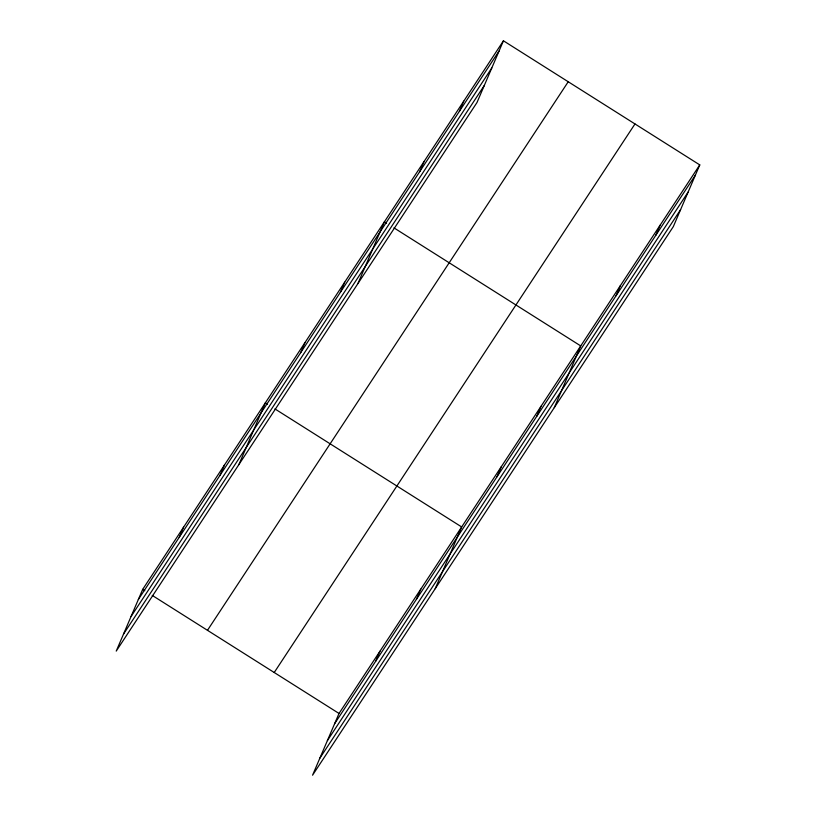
<?xml version="1.0" encoding="UTF-8"?>
<svg xmlns="http://www.w3.org/2000/svg" width="816" height="816" viewBox="0 0 816 816"><rect width="100%" height="100%" fill="white"/><g stroke="black" fill="none" stroke-linecap="round" stroke-linejoin="round"><path stroke-width="1.22" d="M503.441 40.8L142.688 589.366L116.229 651.097L476.983 102.541L503.441 40.8L699.771 164.903L673.312 226.634L312.559 775.2L339.017 713.459L699.771 164.903M179.224 537.336L183.569 527.197M220.116 475.167L224.461 465.018M238.884 464.59L265.343 402.849L267.464 404.195M300.676 352.655L305.031 342.506M340.364 292.312L344.709 282.173M357.928 283.56L384.397 221.83L386.519 223.166M419.73 171.625L424.075 161.486M459.408 111.282L463.753 101.143M375.554 661.439L379.909 651.29M416.446 599.27L420.791 589.121M435.214 588.693L461.672 526.952L274.9 408.898M497.015 476.758L501.361 466.609M536.693 416.415L541.039 406.266M554.268 407.663L580.727 345.923L393.955 227.868M616.06 295.729L620.405 285.58M655.738 235.385L660.093 225.236M138.343 599.505L499.096 50.949M131.039 616.529L491.793 67.973M123.522 634.073L484.276 85.507M207.478 630.319L568.232 81.753M274.227 672.506L634.981 123.95M334.672 723.608L695.426 175.042M327.379 740.632L688.123 192.066M319.852 758.176L680.605 209.61M142.688 589.366L144.809 590.702M152.245 595.405L339.017 713.459"/></g></svg>
